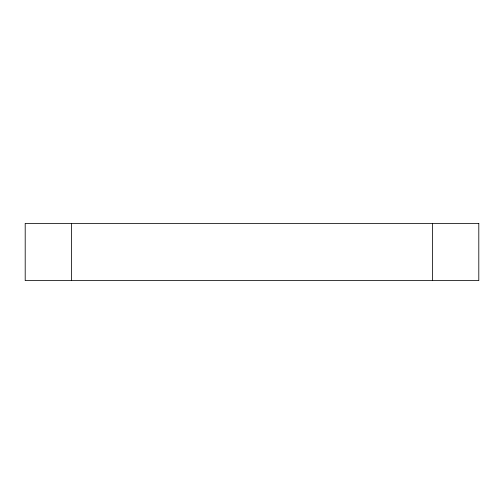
<?xml version="1.0" encoding="UTF-8"?>
<svg xmlns="http://www.w3.org/2000/svg" width="504" height="504" viewBox="0 0 504 504"><rect width="100%" height="100%" fill="white"/><g stroke="black" fill="none" stroke-linecap="round" stroke-linejoin="round"><path stroke-width="0.76" d="M432.495 223.379L432.495 280.621M71.505 223.379L71.505 280.621M478.8 223.379L25.2 223.379L25.2 280.621L478.8 280.621L478.8 223.379"/></g></svg>
